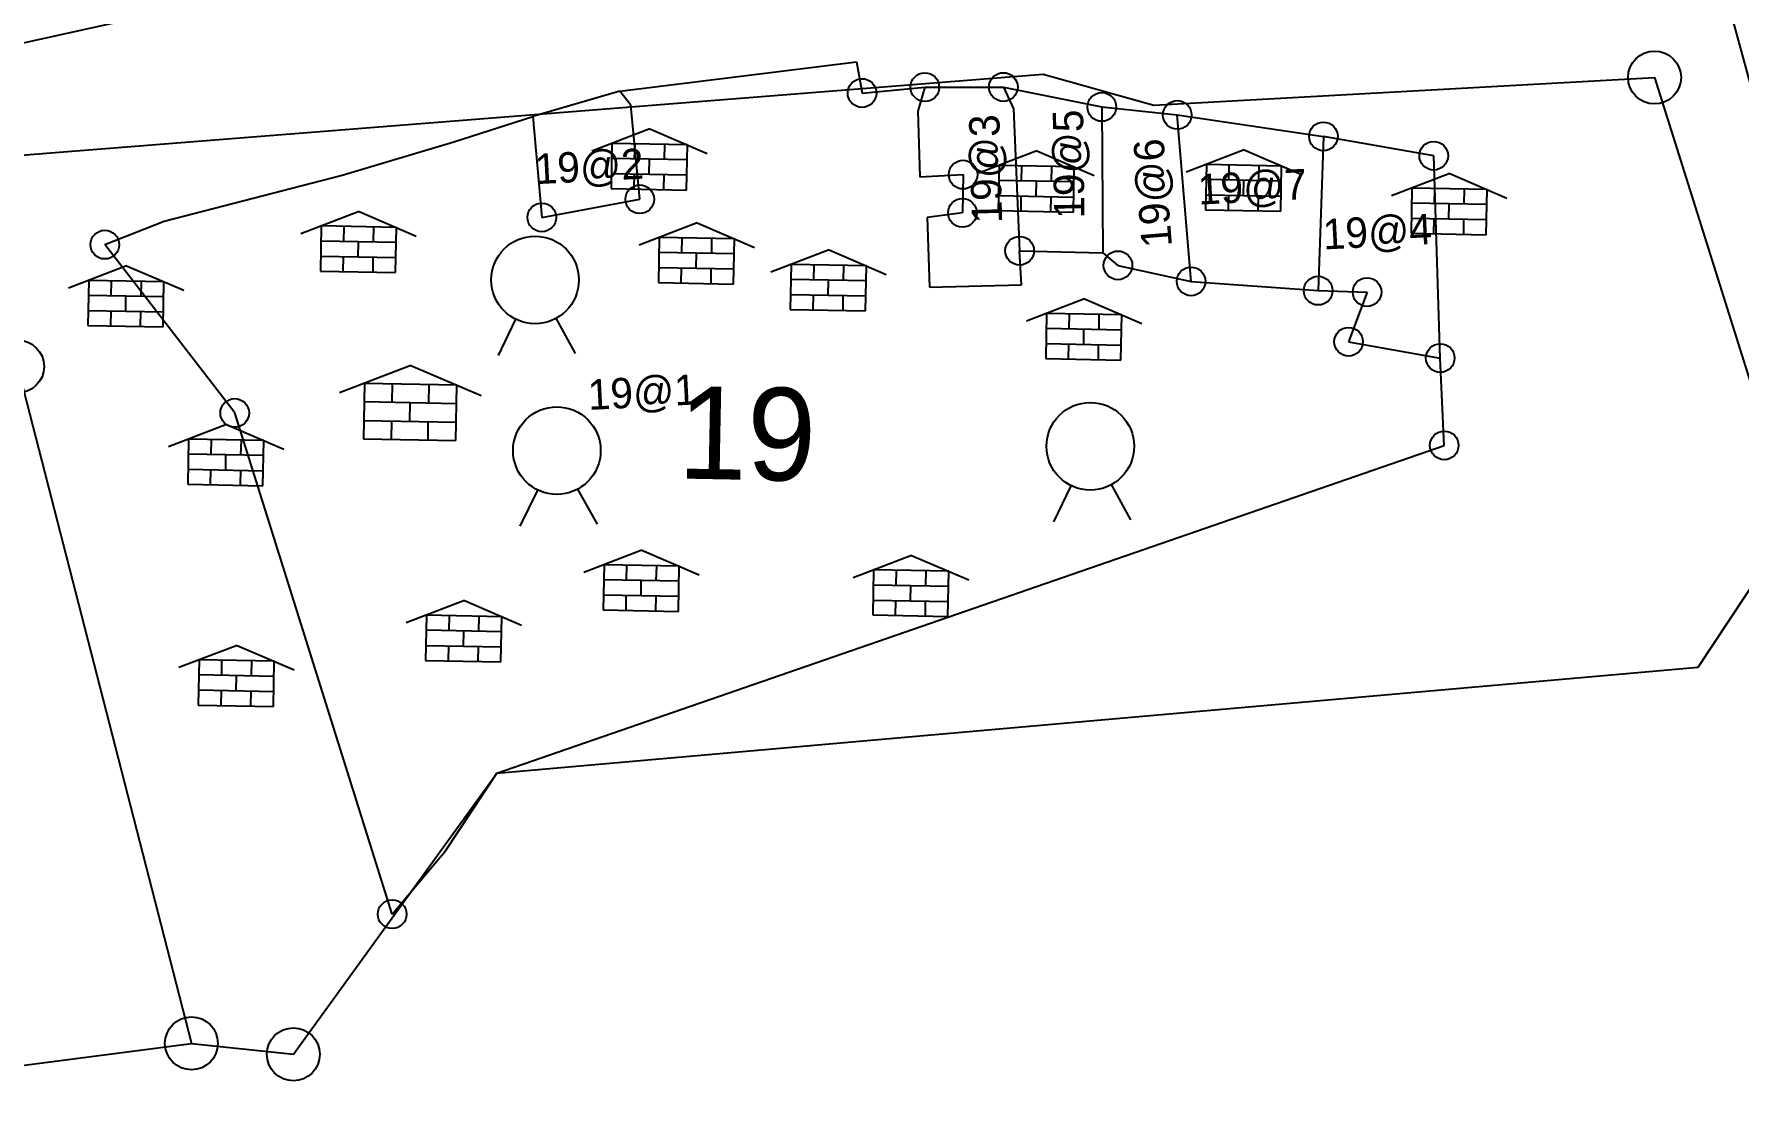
# Model space of a CAD drawing. Header units: metres. Extents: x 279543 to 281633, y 2052141 to 2055998.
# Drawn here: x 281258.4 to 281389.2, y 2052263.6 to 2052344.4 of the extents above; entities that cross this region are included whole.
import ezdxf
from ezdxf.enums import TextEntityAlignment as Align

# ---------------------------------------------------------------- set-up
doc = ezdxf.new("R2010")
doc.units = ezdxf.units.M
for name, color, linetype in [('POLY_PARCEL', 6, 'Continuous'), ('POLY_ROAD', 30, 'Continuous'), ('TEXT_PARCEL', 7, 'Continuous')]:
    doc.layers.add(name, color=color, linetype=linetype)
doc.styles.add('TEXT_MAP', font='')
doc.styles.get('TEXT_MAP').set_extended_font_data('Kruti Dev 050')

# ---------------------------------------------------------------- blocks, each defined once
blk = doc.blocks.new('GHNN')
for p, q in [((281305.63, 2052337.16), (281301.17, 2052335.45)), ((281305.63, 2052337.16), (281310.02, 2052335.28)), ((281302.72, 2052336.05), (281302.66, 2052332.59)), ((281308.47, 2052334.78), (281302.7, 2052334.89)), ((281308.5, 2052335.94), (281302.72, 2052336.05)), ((281304.46, 2052336.02), (281304.43, 2052334.86)), ((281305.57, 2052333.68), (281305.59, 2052334.84)), ((281306.74, 2052334.82), (281306.77, 2052335.97)), ((281308.43, 2052332.47), (281308.5, 2052335.94)), ((281335.31, 2052335.47), (281330.86, 2052333.76)), ((281335.31, 2052335.47), (281339.7, 2052333.59)), ((281351.22, 2052335.54), (281346.76, 2052333.83)), ((281351.22, 2052335.54), (281355.61, 2052333.66)), ((281302.68, 2052333.74), (281308.45, 2052333.63)), ((281304.41, 2052333.71), (281304.39, 2052332.55)), ((281306.7, 2052332.51), (281306.72, 2052333.66)), ((281332.41, 2052334.35), (281332.34, 2052330.89)), ((281338.18, 2052334.24), (281332.41, 2052334.35)), ((281334.14, 2052334.32), (281334.11, 2052333.16)), ((281336.42, 2052333.12), (281336.45, 2052334.27)), ((281338.11, 2052330.78), (281338.18, 2052334.24)), ((281348.31, 2052334.42), (281348.25, 2052330.96)), ((281354.08, 2052334.31), (281348.31, 2052334.42)), ((281350.04, 2052334.39), (281350.02, 2052333.23)), ((281352.33, 2052333.19), (281352.35, 2052334.34)), ((281354.02, 2052330.85), (281354.08, 2052334.31)), ((281366.98, 2052333.73), (281362.52, 2052332.02)), ((281366.98, 2052333.73), (281371.37, 2052331.85)), ((281302.66, 2052332.59), (281308.43, 2052332.47)), ((281338.16, 2052333.09), (281332.38, 2052333.2)), ((281335.25, 2052331.99), (281335.27, 2052333.14)), ((281354.06, 2052333.16), (281348.29, 2052333.27)), ((281351.15, 2052332.06), (281351.18, 2052333.21)), ((281364.07, 2052332.61), (281364.01, 2052329.15)), ((281369.85, 2052332.5), (281364.07, 2052332.61)), ((281365.81, 2052332.58), (281365.78, 2052331.43)), ((281368.09, 2052331.38), (281368.11, 2052332.54)), ((281369.78, 2052329.04), (281369.85, 2052332.5)), ((281332.34, 2052330.89), (281338.11, 2052330.78)), ((281332.36, 2052332.04), (281338.13, 2052331.93)), ((281334.09, 2052332.01), (281334.07, 2052330.86)), ((281336.38, 2052330.81), (281336.4, 2052331.97)), ((281348.25, 2052330.96), (281354.02, 2052330.85)), ((281348.27, 2052332.11), (281354.04, 2052332)), ((281350, 2052332.08), (281349.98, 2052330.92)), ((281352.29, 2052330.88), (281352.31, 2052332.03)), ((281369.82, 2052331.35), (281364.05, 2052331.46)), ((281366.92, 2052330.25), (281366.94, 2052331.4)), ((281283.32, 2052330.82), (281278.86, 2052329.11)), ((281280.41, 2052329.71), (281280.35, 2052326.25)), ((281286.18, 2052329.6), (281280.41, 2052329.71)), ((281282.14, 2052329.68), (281282.12, 2052328.52)), ((281283.32, 2052330.82), (281287.71, 2052328.94)), ((281284.43, 2052328.48), (281284.45, 2052329.63)), ((281286.12, 2052326.13), (281286.18, 2052329.6)), ((281309.26, 2052329.95), (281304.8, 2052328.24)), ((281309.26, 2052329.95), (281313.65, 2052328.07)), ((281364.03, 2052330.31), (281369.8, 2052330.2)), ((281365.76, 2052330.27), (281365.74, 2052329.12)), ((281368.05, 2052329.07), (281368.07, 2052330.23)), ((281286.16, 2052328.44), (281280.39, 2052328.55)), ((281283.25, 2052327.34), (281283.28, 2052328.5)), ((281306.35, 2052328.84), (281306.28, 2052325.37)), ((281312.12, 2052328.72), (281306.35, 2052328.84)), ((281308.08, 2052328.8), (281308.06, 2052327.65)), ((281310.37, 2052327.6), (281310.39, 2052328.76)), ((281312.05, 2052325.26), (281312.12, 2052328.72)), ((281364.01, 2052329.15), (281369.78, 2052329.04)), ((281280.37, 2052327.4), (281286.14, 2052327.29)), ((281282.1, 2052327.37), (281282.08, 2052326.21)), ((281284.39, 2052326.17), (281284.41, 2052327.32)), ((281312.1, 2052327.57), (281306.33, 2052327.68)), ((281309.19, 2052326.47), (281309.21, 2052327.63)), ((281319.37, 2052327.88), (281314.91, 2052326.17)), ((281319.37, 2052327.88), (281323.76, 2052326)), ((281265.49, 2052326.66), (281261.03, 2052324.95)), ((281265.49, 2052326.66), (281269.88, 2052324.78)), ((281280.35, 2052326.25), (281286.12, 2052326.13)), ((281306.3, 2052326.53), (281312.08, 2052326.42)), ((281308.03, 2052326.49), (281308.01, 2052325.34)), ((281310.32, 2052325.29), (281310.34, 2052326.45)), ((281316.46, 2052326.76), (281316.4, 2052323.3)), ((281322.21, 2052325.5), (281316.44, 2052325.61)), ((281322.24, 2052326.65), (281316.46, 2052326.76)), ((281318.19, 2052326.73), (281318.17, 2052325.57)), ((281320.48, 2052325.53), (281320.5, 2052326.68)), ((281322.17, 2052323.19), (281322.24, 2052326.65)), ((281262.58, 2052325.54), (281262.51, 2052322.08)), ((281268.33, 2052324.28), (281262.56, 2052324.39)), ((281268.35, 2052325.43), (281262.58, 2052325.54)), ((281264.31, 2052325.51), (281264.29, 2052324.35)), ((281265.42, 2052323.18), (281265.44, 2052324.33)), ((281266.6, 2052324.31), (281266.62, 2052325.46)), ((281268.29, 2052321.97), (281268.35, 2052325.43)), ((281306.28, 2052325.37), (281312.05, 2052325.26)), ((281316.42, 2052324.45), (281322.19, 2052324.34)), ((281318.15, 2052324.42), (281318.13, 2052323.27)), ((281319.3, 2052324.4), (281319.33, 2052325.55)), ((281320.44, 2052323.22), (281320.46, 2052324.38)), ((281262.54, 2052323.23), (281268.31, 2052323.12)), ((281264.27, 2052323.2), (281264.25, 2052322.04)), ((281266.55, 2052322), (281266.58, 2052323.15)), ((281316.4, 2052323.3), (281322.17, 2052323.19)), ((281338.97, 2052324.11), (281334.51, 2052322.41)), ((281336.06, 2052323), (281335.99, 2052319.54)), ((281341.83, 2052322.89), (281336.06, 2052323)), ((281338.97, 2052324.11), (281343.36, 2052322.24)), ((281262.51, 2052322.08), (281268.29, 2052321.97)), ((281294.01, 2052319.78), (281295.35, 2052322.55)), ((281299.93, 2052319.94), (281298.44, 2052322.63)), ((281341.81, 2052321.73), (281336.04, 2052321.85)), ((281337.79, 2052322.97), (281337.77, 2052321.81)), ((281338.9, 2052320.64), (281338.92, 2052321.79)), ((281340.08, 2052321.77), (281340.1, 2052322.92)), ((281341.76, 2052319.43), (281341.83, 2052322.89)), ((281336.01, 2052320.69), (281341.79, 2052320.58)), ((281337.74, 2052320.66), (281337.72, 2052319.5)), ((281340.03, 2052319.46), (281340.05, 2052320.61)), ((281335.99, 2052319.54), (281341.76, 2052319.43)), ((281287.3, 2052319), (281281.83, 2052316.91)), ((281287.3, 2052319), (281292.68, 2052316.7)), ((281283.73, 2052317.64), (281283.65, 2052313.39)), ((281290.81, 2052317.5), (281283.73, 2052317.64)), ((281285.86, 2052317.59), (281285.83, 2052316.18)), ((281288.66, 2052316.12), (281288.69, 2052317.54)), ((281290.73, 2052313.25), (281290.81, 2052317.5)), ((281290.79, 2052316.08), (281283.71, 2052316.22)), ((281287.22, 2052314.74), (281287.25, 2052316.15)), ((281273.15, 2052314.48), (281268.7, 2052312.77)), ((281273.15, 2052314.48), (281277.54, 2052312.6)), ((281283.68, 2052314.8), (281290.76, 2052314.67)), ((281285.8, 2052314.76), (281285.78, 2052313.35)), ((281288.61, 2052313.29), (281288.63, 2052314.71)), ((281270.24, 2052313.36), (281270.18, 2052309.9)), ((281276.02, 2052313.25), (281270.24, 2052313.36)), ((281271.98, 2052313.33), (281271.95, 2052312.17)), ((281274.26, 2052312.13), (281274.29, 2052313.29)), ((281275.95, 2052309.79), (281276.02, 2052313.25)), ((281283.65, 2052313.39), (281290.73, 2052313.25)), ((281275.99, 2052312.1), (281270.22, 2052312.21)), ((281273.09, 2052311), (281273.11, 2052312.15)), ((281270.2, 2052311.05), (281275.97, 2052310.94)), ((281271.93, 2052311.02), (281271.91, 2052309.87)), ((281274.22, 2052309.82), (281274.24, 2052310.98)), ((281270.18, 2052309.9), (281275.95, 2052309.79)), ((281295.68, 2052306.69), (281297.02, 2052309.45)), ((281301.6, 2052306.84), (281300.11, 2052309.53)), ((281336.6, 2052307.02), (281337.94, 2052309.79)), ((281342.52, 2052307.18), (281341.03, 2052309.87)), ((281305.01, 2052304.84), (281300.56, 2052303.13)), ((281305.01, 2052304.84), (281309.4, 2052302.96)), ((281302.11, 2052303.73), (281302.04, 2052300.26)), ((281307.88, 2052303.61), (281302.11, 2052303.73)), ((281303.84, 2052303.69), (281303.81, 2052302.54)), ((281306.12, 2052302.49), (281306.15, 2052303.65)), ((281307.81, 2052300.15), (281307.88, 2052303.61)), ((281325.69, 2052304.44), (281321.23, 2052302.73)), ((281325.69, 2052304.44), (281330.08, 2052302.57)), ((281307.86, 2052302.46), (281302.08, 2052302.57)), ((281304.95, 2052301.36), (281304.97, 2052302.52)), ((281322.78, 2052303.33), (281322.72, 2052299.87)), ((281328.53, 2052302.06), (281322.76, 2052302.17)), ((281328.56, 2052303.22), (281322.78, 2052303.33)), ((281324.52, 2052303.3), (281324.49, 2052302.14)), ((281325.63, 2052300.97), (281325.65, 2052302.12)), ((281326.8, 2052302.1), (281326.82, 2052303.25)), ((281328.49, 2052299.76), (281328.56, 2052303.22)), ((281291.4, 2052300.97), (281286.94, 2052299.26)), ((281291.4, 2052300.97), (281295.79, 2052299.09)), ((281302.06, 2052301.42), (281307.83, 2052301.31)), ((281303.79, 2052301.38), (281303.77, 2052300.23)), ((281306.08, 2052300.18), (281306.1, 2052301.34)), ((281322.74, 2052301.02), (281328.51, 2052300.91)), ((281324.47, 2052300.99), (281324.45, 2052299.83)), ((281326.76, 2052299.79), (281326.78, 2052300.94)), ((281288.49, 2052299.85), (281288.42, 2052296.39)), ((281294.26, 2052299.74), (281288.49, 2052299.85)), ((281290.22, 2052299.82), (281290.2, 2052298.66)), ((281292.51, 2052298.62), (281292.53, 2052299.77)), ((281294.2, 2052296.28), (281294.26, 2052299.74)), ((281302.04, 2052300.26), (281307.81, 2052300.15)), ((281322.72, 2052299.87), (281328.49, 2052299.76)), ((281294.24, 2052298.59), (281288.47, 2052298.7)), ((281291.33, 2052297.49), (281291.35, 2052298.64)), ((281273.96, 2052297.54), (281269.5, 2052295.83)), ((281273.96, 2052297.54), (281278.35, 2052295.66)), ((281288.45, 2052297.54), (281294.22, 2052297.43)), ((281290.18, 2052297.51), (281290.16, 2052296.35)), ((281292.46, 2052296.31), (281292.49, 2052297.46)), ((281271.05, 2052296.43), (281270.98, 2052292.96)), ((281276.82, 2052296.32), (281271.05, 2052296.43)), ((281272.78, 2052296.39), (281272.76, 2052295.24)), ((281275.07, 2052295.2), (281275.09, 2052296.35)), ((281276.75, 2052292.85), (281276.82, 2052296.32)), ((281288.42, 2052296.39), (281294.2, 2052296.28)), ((281276.8, 2052295.16), (281271.03, 2052295.27)), ((281273.89, 2052294.06), (281273.91, 2052295.22)), ((281270.98, 2052292.96), (281276.75, 2052292.85)), ((281271, 2052294.12), (281276.78, 2052294.01)), ((281272.74, 2052294.09), (281272.71, 2052292.93)), ((281275.02, 2052292.89), (281275.05, 2052294.04))]:
    blk.add_line(p, q)
for centre, radius in [((281382.69, 2052341.1), 2.03), ((281326.72, 2052340.36), 1.1), ((281332.74, 2052340.37), 1.1), ((281321.9, 2052339.91), 1.1), ((281340.29, 2052338.84), 1.1), ((281346.08, 2052338.23), 1.1), ((281357.29, 2052336.58), 1.1), ((281365.75, 2052335.1), 1.1), ((281329.65, 2052333.65), 1.1), ((281304.85, 2052331.76), 1.1), ((281297.34, 2052330.37), 1.1), ((281329.6, 2052330.72), 1.1), ((281263.82, 2052328.28), 1.1), ((281296.82, 2052325.57), 3.36), ((281333.99, 2052327.81), 1.1), ((281341.53, 2052326.69), 1.1), ((281347.14, 2052325.46), 1.1), ((281356.89, 2052324.75), 1.1), ((281360.64, 2052324.64), 1.1), ((281359.22, 2052320.83), 1.1), ((281257.13, 2052318.93), 2.03), ((281366.25, 2052319.58), 1.1), ((281273.78, 2052315.37), 1.1), ((281298.49, 2052312.48), 3.36), ((281339.41, 2052312.81), 3.36), ((281366.56, 2052312.88), 1.1), ((281285.86, 2052276.92), 1.1), ((281270.46, 2052267.01), 2.03), ((281278.28, 2052266.17), 2.03)]:
    blk.add_circle(centre, radius)
at = {"layer": 'POLY_PARCEL'}
for p, q in [((281303.31, 2052340.06), (281321.47, 2052342.31)), ((281321.47, 2052342.31), (281321.9, 2052339.91)), ((281303.31, 2052340.06), (281296.64, 2052338.1)), ((281304.17, 2052338.99), (281303.31, 2052340.06)), ((281321.9, 2052339.91), (281326.72, 2052340.36)), ((281326.72, 2052340.36), (281326.17, 2052338.51)), ((281326.72, 2052340.36), (281332.74, 2052340.37)), ((281332.74, 2052340.37), (281333.53, 2052338.69)), ((281332.74, 2052340.37), (281340.29, 2052338.84)), ((281304.85, 2052331.76), (281304.17, 2052338.99)), ((281333.53, 2052338.69), (281333.99, 2052327.81)), ((281340.29, 2052338.84), (281340.37, 2052327.64)), ((281340.29, 2052338.84), (281346.08, 2052338.23)), ((281290.58, 2052336.17), (281296.64, 2052338.1)), ((281296.64, 2052338.1), (281297.34, 2052330.37)), ((281326.17, 2052338.51), (281326.33, 2052333.47)), ((281346.08, 2052338.23), (281357.29, 2052336.58)), ((281347.14, 2052325.46), (281346.08, 2052338.23)), ((281282.03, 2052333.61), (281290.58, 2052336.17)), ((281357.29, 2052336.58), (281356.89, 2052324.75)), ((281365.75, 2052335.1), (281357.29, 2052336.58)), ((281366.25, 2052319.58), (281365.75, 2052335.1)), ((281268.37, 2052330.08), (281282.03, 2052333.61)), ((281326.33, 2052333.47), (281329.65, 2052333.65)), ((281329.65, 2052333.65), (281329.6, 2052330.72)), ((281297.34, 2052330.37), (281304.85, 2052331.76)), ((281263.82, 2052328.28), (281268.37, 2052330.08)), ((281329.6, 2052330.72), (281326.89, 2052330.37)), ((281326.89, 2052330.37), (281327.07, 2052325.03)), ((281273.78, 2052315.37), (281263.82, 2052328.28)), ((281334.13, 2052325.2), (281333.99, 2052327.81)), ((281333.99, 2052327.81), (281340.37, 2052327.64)), ((281340.37, 2052327.64), (281341.53, 2052326.69)), ((281341.53, 2052326.69), (281347.14, 2052325.46)), ((281327.07, 2052325.03), (281334.13, 2052325.2)), ((281347.14, 2052325.46), (281356.89, 2052324.75)), ((281356.89, 2052324.75), (281360.64, 2052324.64)), ((281360.64, 2052324.64), (281359.22, 2052320.83)), ((281359.22, 2052320.83), (281366.25, 2052319.58)), ((281366.56, 2052312.88), (281366.25, 2052319.58)), ((281257.13, 2052318.93), (281270.46, 2052267.01)), ((281285.86, 2052276.92), (281273.78, 2052315.37)), ((281293.89, 2052287.73), (281366.56, 2052312.88)), ((281386.04, 2052295.88), (281393.39, 2052307.01)), ((281293.89, 2052287.73), (281386.04, 2052295.88)), ((281278.28, 2052266.17), (281293.89, 2052287.73)), ((281289.95, 2052281.77), (281293.89, 2052287.73)), ((281285.86, 2052276.92), (281289.95, 2052281.77)), ((281244.38, 2052263.59), (281270.46, 2052267.01)), ((281270.46, 2052267.01), (281278.28, 2052266.17))]:
    blk.add_line(p, q, dxfattribs=at)
at = {"layer": 'POLY_ROAD'}
for p, q in [((281242.41, 2052340.41), (281289.64, 2052350.86)), ((281387.47, 2052349.94), (281399.05, 2052307.41)), ((281246.22, 2052334.26), (281335.8, 2052341.36)), ((281335.8, 2052341.36), (281344.28, 2052338.99)), ((281344.28, 2052338.99), (281382.69, 2052341.1)), ((281382.69, 2052341.1), (281393.39, 2052307.01))]:
    blk.add_line(p, q, dxfattribs=at)
at = {"layer": 'TEXT_PARCEL', "style": 'TEXT_MAP'}
for s, height, rotation, p in [('19@3', 2.331, 91.5883, (281332.54, 2052334.12)), ('19@5', 2.331, 90.7491, (281338.91, 2052334.47)), ('19@6', 2.331, 94.545, (281345.35, 2052332.32)), ('19@2', 2.331, 2.953, (281301.03, 2052333.13)), ('19@7', 2.331, 2.953, (281351.9, 2052331.56)), ('19@4', 2.331, 2.953, (281361.48, 2052328.12)), ('19@1', 2.331, 2.953, (281305.1, 2052315.81)), ('19', 7.104, 358.9024, (281313.02, 2052310.24))]:
    blk.add_text(s, height=height, rotation=rotation, dxfattribs=at).set_placement(p, align=Align.CENTER)

msp = doc.modelspace()

# ---------------------------------------------------------------- block references
msp.add_blockref('GHNN', (0, 0))

doc.saveas('drawing.dxf')
